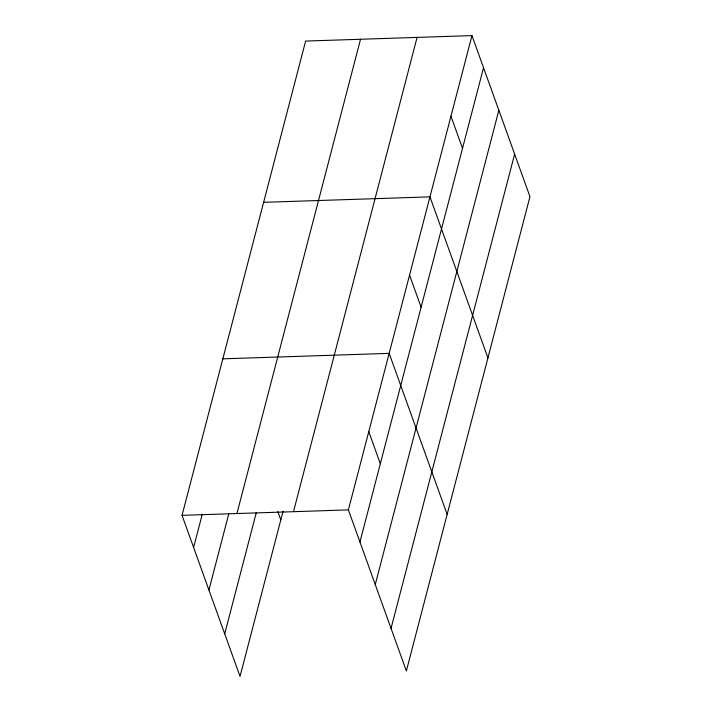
<?xml version="1.0" encoding="UTF-8"?>
<svg xmlns="http://www.w3.org/2000/svg" width="712" height="712" viewBox="0 0 712 712"><rect width="100%" height="100%" fill="white"/><g stroke="black" fill="none" stroke-linecap="round" stroke-linejoin="round"><path stroke-width="1.07" d="M283.047 511.314L240.033 676.4L182.05 515.346L305.644 41.065L471.967 35.6L529.951 196.654L406.356 670.935L348.373 509.881L471.967 35.6M193.611 547.466L202.27 514.233M208.928 590.017L228.766 513.904M236.936 513.548L360.53 39.267M224.707 633.849L256.275 512.711M293.486 511.688L417.081 37.407M359.943 541.992L483.537 67.711M375.26 584.543L498.854 110.262M391.039 628.385L514.634 154.103M263.618 202.324L429.95 196.859L487.934 357.905M222.838 358.839L389.161 353.366L447.145 514.42M182.05 515.346L348.373 509.881M450.963 116.225L462.524 148.345M409.551 275.108L421.121 307.228M368.772 431.623L380.333 463.743M277.822 511.581L280.813 519.885"/></g></svg>
